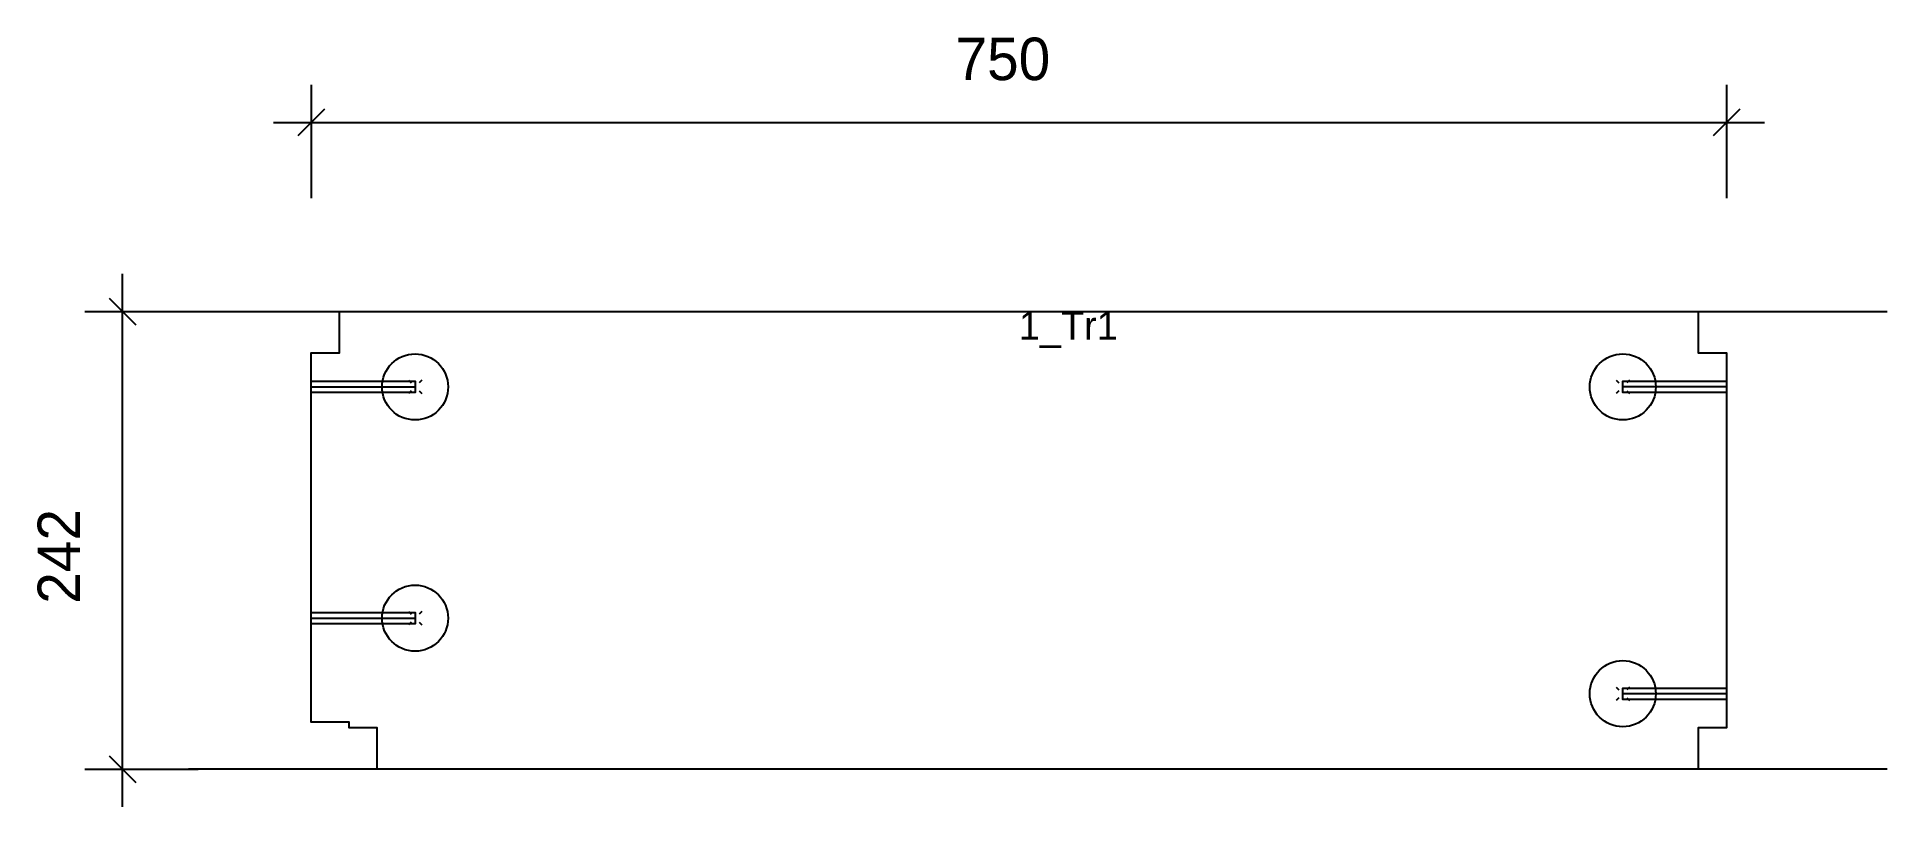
# Model space of a CAD drawing. Header units: millimetres. Extents: x -145 to 835, y -20 to 388.
import ezdxf
from ezdxf.enums import TextEntityAlignment as Align

# ---------------------------------------------------------------- set-up
doc = ezdxf.new("R2010")
doc.units = ezdxf.units.MM
for name, color, linetype in [('CONTOUR', 7, 'CONTINUOUS'), ('DIMLINES', 7, 'CONTINUOUS'), ('DIMLINESTEXT', 7, 'CONTINUOUS'), ('DRILLINGSOTHER', 7, 'CONTINUOUS'), ('DRILLINGSSIDE', 7, 'CONTINUOUS'), ('EXTRATREADBACKPROFILELINES', 7, 'CONTINUOUS'), ('EXTRATREADBACKPROFILELINESTEXT', 7, 'CONTINUOUS'), ('EXTRATREADFRONTPROFILELINES', 7, 'CONTINUOUS')]:
    doc.layers.add(name, color=color, linetype=linetype)

msp = doc.modelspace()

# ---------------------------------------------------------------- linework, layer by layer
at = {"layer": 'CONTOUR', "color": 0, "linetype": '0'}
msp.add_lwpolyline([(735, 242.457), (735, 220.457), (750, 220.457), (750, 22), (735, 22), (735, 0), (35, 0), (35, 22), (20, 22), (20, 25), (0, 25), (0, 220.457), (15, 220.457), (15, 242.457), (735, 242.457)], dxfattribs=at)
at = {"layer": 'DIMLINES', "color": 0}
for p, q in [((0, 362.457), (0, 302.457)), ((750, 362.457), (750, 302.457)), ((7.071, 349.528), (-7.071, 335.386)), ((757.071, 349.528), (742.929, 335.386)), ((-20, 342.457), (770, 342.457)), ((-100, -20), (-100, 262.457)), ((-107.071, 249.528), (-92.929, 235.386)), ((-120, 242.457), (-60, 242.457)), ((-120, 0), (-60, 0)), ((-107.071, 7.071), (-92.929, -7.071))]:
    msp.add_line(p, q, dxfattribs=at)
at = {"layer": 'DRILLINGSOTHER', "color": 3}
for p, q in [((51.466, 205.993), (52.879, 204.579)), ((58.536, 205.993), (57.121, 204.579)), ((691.466, 205.993), (692.879, 204.579)), ((698.536, 205.993), (697.121, 204.579)), ((52.879, 200.336), (51.464, 198.922)), ((57.121, 200.336), (58.534, 198.922)), ((692.879, 200.336), (691.464, 198.922)), ((697.121, 200.336), (698.534, 198.922)), ((51.466, 83.536), (52.879, 82.121)), ((58.536, 83.536), (57.121, 82.121)), ((52.879, 77.879), (51.464, 76.464)), ((57.121, 77.879), (58.534, 76.464)), ((691.466, 43.536), (692.879, 42.121)), ((698.536, 43.536), (697.121, 42.121)), ((692.879, 37.879), (691.464, 36.464)), ((697.121, 37.879), (698.534, 36.464))]:
    msp.add_line(p, q, dxfattribs=at)
for centre in [(55, 202.457), (695, 202.457), (55, 80), (695, 40)]:
    msp.add_circle(centre, 17.5, dxfattribs=at)
at = {"layer": 'DRILLINGSSIDE', "color": 3}
for p, q in [((0, 202.457), (55, 202.457)), ((750, 202.457), (695, 202.457)), ((0, 80), (55, 80)), ((750, 40), (695, 40))]:
    msp.add_line(p, q, dxfattribs=at)
at = {"layer": 'DRILLINGSSIDE', "color": 3, "linetype": '3'}
for points in [[(0, 205.457), (55, 205.457), (55, 199.457), (0, 199.457)], [(750, 199.457), (695, 199.457), (695, 205.457), (750, 205.457)], [(0, 83), (55, 83), (55, 77), (0, 77)], [(750, 37), (695, 37), (695, 43), (750, 43)]]:
    msp.add_lwpolyline(points, dxfattribs=at)
at = {"layer": 'EXTRATREADBACKPROFILELINES', "color": 2}
msp.add_line((-85, 242.457), (835, 242.457), dxfattribs=at)
at = {"layer": 'EXTRATREADFRONTPROFILELINES', "color": 2}
msp.add_line((835, 0), (-65, 0), dxfattribs=at)

# ---------------------------------------------------------------- texts
at = {"layer": 'DIMLINESTEXT'}
msp.add_text('750', height=22.5, dxfattribs=at).set_placement((341.397, 387.457), align=Align.TOP_LEFT)
msp.add_text('242', height=22.5, rotation=90, dxfattribs=at).set_placement((-145, 87.626), align=Align.TOP_LEFT)
at = {"layer": 'EXTRATREADBACKPROFILELINESTEXT'}
msp.add_text('1_Tr1', height=15, rotation=360, dxfattribs=at).set_placement((375, 242.457), align=Align.TOP_LEFT)

doc.saveas('drawing.dxf')
